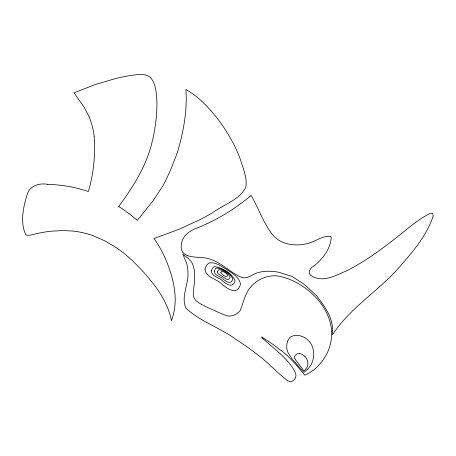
<?xml version="1.0" encoding="UTF-8"?>
<svg xmlns="http://www.w3.org/2000/svg" width="456" height="456" viewBox="0 0 456 456"><rect width="100%" height="100%" fill="white"/><g stroke="black" fill="none" stroke-linecap="round" stroke-linejoin="round"><path stroke-width="0.68" d="M261.966 337.052L272.762 344.252L283.398 352.277A101.956 101.956 0 0 1 287.901 356.227L296.503 365.136L304.711 375.208L308.353 373.401A43.89 43.89 0 0 0 317.729 366.424L322.671 360.719L326.553 354.392A48.005 48.005 0 0 0 331.102 340.655C336.391 309.846 305.167 279.841 276.364 275.794A31.242 31.242 0 0 0 270.545 276.079A32.336 32.336 0 0 0 264.833 277.436L262.958 278.131A31.202 31.202 0 0 0 254.191 283.529C245.67 290.147 244.074 301.063 240.249 310.376A8.772 8.772 0 0 1 239.332 311.596L236.191 314.053A17.271 17.271 0 0 1 233.985 315.125L230.103 316.076A8.738 8.738 0 0 1 228.57 316.048C221.411 314.349 214.953 310.45 208.147 307.726C202.532 304.659 193.806 302.106 193.213 294.547C193.714 284.242 196.758 273.229 192.238 263.38A14.626 14.626 0 0 0 191.115 261.539L187.621 257.857L182.936 254.362L186.47 262.804A30.586 30.586 0 0 1 187.125 265.278L187.678 268.345A31.504 31.504 0 0 1 187.952 271.833C188.869 283.888 180.901 296.354 185.763 307.948C199.842 321.503 219.621 327.459 235.353 338.962A297.546 297.546 0 0 1 240.58 342.382L248.97 348.213A274.01 274.01 0 0 1 255.257 352.876L261.043 357.441A200.144 200.144 0 0 1 264.982 360.747C272.209 366.767 278.565 373.795 286.094 379.443C291.629 384.978 298.304 378.298 295.1 372.096C287.753 357.817 273.691 348.697 262.2 337.953M287.713 341.02L289.332 338.198A8.054 8.054 0 0 1 290.711 336.876L294.046 335.496L298.703 335.525A18.04 18.04 0 0 1 305.788 338.306C310.542 341.379 313.175 346.93 313.665 352.454A20.828 20.828 0 0 1 311.425 363.996A20.862 20.862 0 0 1 307.486 369.32M118.72 206.425C130.365 190.79 141.103 174.181 147.926 155.821A125.731 125.731 0 0 0 151.398 144.877L152.977 138.362A213.334 213.334 0 0 0 154.772 129.151L156.528 115.801L156.978 104.846A105.627 105.627 0 0 0 156.522 95.657C155.752 89.285 155.023 82.069 150.201 77.332C144.643 72.8 136.857 74.761 130.393 75.536A199.449 199.449 0 0 0 125.981 76.312A195.538 195.538 0 0 0 115.528 78.563L95.361 84.52L73.986 92.796L84.32 107.491L89.176 116.901M47.629 184.287C39.136 182.85 29.338 185.666 27.018 195.037C23.245 207.4 20.001 222.3 25.667 234.452A3.135 3.135 0 0 0 27.103 235.267L29.651 235.279L34.149 234.241A111.241 111.241 0 0 1 37.7 233.404L39.028 233.119A127.663 127.663 0 0 1 51.653 231.163L62.666 230.554L72.293 231.004A86.526 86.526 0 0 1 92.437 235.461L104.914 240.899L115.248 246.987A122.772 122.772 0 0 1 125.269 254.368L132.884 261.077L141.656 269.986A205.827 205.827 0 0 1 152.013 282.156C161.076 293.407 168.674 306.255 171.405 320.608C176.962 306.455 175.799 290.637 171.65 276.279A139.086 139.086 0 0 0 169.062 268.025C165.431 257.572 160.472 247.545 153.997 238.556L179.316 229.18L199.694 219.758A282.007 282.007 0 0 0 212.006 213.1C222.836 204.841 239.366 200.133 245.79 187.382C247.431 177.834 243.162 168.486 240.409 159.543A141.143 141.143 0 0 0 233.261 143.241L228.872 135.329L223.508 126.945A171.376 171.376 0 0 0 217.176 118.275C208.346 107.149 198.366 96.507 185.894 89.45C187.365 109.702 183.802 130.017 178.279 149.448A116.793 116.793 0 0 1 176.438 154.977L170.903 169.182L165.5 180.958A94.819 94.819 0 0 1 162.872 185.917L152.954 200.896L137.284 220.436A151.648 151.648 0 0 0 118.702 206.448M299.324 353.56L301.308 354.044L303.474 355.258A12.055 12.055 0 0 1 305.001 356.586M294.793 358.199L295.106 359.003A9.793 9.793 0 0 0 296.263 360.781L303.987 370.922L305.993 368.893L307.327 366.624L307.863 364.378L307.68 361.711A10.733 10.733 0 0 0 305.041 356.552M94.147 136.429C95.481 154.96 93.674 173.679 88.361 191.52A136.994 136.994 0 0 0 47.629 184.378M94.17 136.424A54.515 54.515 0 0 0 92.716 127.976L91.77 124.425A81.715 81.715 0 0 0 89.165 116.907M262.143 337.999A1.168 1.168 0 0 1 261.938 337.047M299.318 353.617A4.406 4.406 0 0 0 294.964 355.902A3.152 3.152 0 0 0 294.81 358.194M307.492 369.332A28.842 28.842 0 0 1 303.81 372.341L291.629 358.336L287.713 352.055A15.008 15.008 0 0 1 287.764 341.042M332.555 330.589L332.487 334.801C349.159 309.054 375.938 292.552 396.56 270.351C410.862 253.981 426.303 236.938 433.2 215.945L432.647 213.522L430.156 213.436C415.177 220.841 403.161 232.965 389.737 242.723C376.308 253.12 362.292 262.884 347.107 270.562C336.859 274.911 324.381 282.406 313.209 276.792C305.879 273.856 309.915 267.894 314.982 265.221C323.144 258.33 330.475 248.605 331.244 237.684L330.566 236.396C321.622 235.347 313.819 243.071 304.91 244.08A39.655 39.655 0 0 1 293.008 244.712C286.459 244.045 279.688 242.028 275.008 237.16A38.954 38.954 0 0 1 272.238 234.264C263.186 222.574 258.529 208.181 251.148 195.459C234.92 208.905 216.851 220.214 197.197 227.92C190.579 230.457 183.614 234.709 181.801 242.068C177.43 259.589 196.222 256.249 206.813 258.238C220.248 261.071 229.465 272.357 241.794 277.505C247.42 279.237 252.025 274.489 257.053 272.899C262.918 270.978 269.228 270.967 275.304 271.685A42.841 42.841 0 0 1 279.163 272.38L291.971 276.393L302.305 282.999A87.888 87.888 0 0 1 305.708 285.661L316.789 295.944L323.891 305.64A83.511 83.511 0 0 1 325.795 308.746C329.876 315.301 332.669 322.768 332.555 330.589M204.995 269.154C205.485 277.567 216.953 278.867 221.998 284.168C226.592 288.243 236.254 295.237 239.822 286.146A4.976 4.976 0 0 0 240.358 283.427C238.876 276.775 232.075 273.201 226.934 269.564C221.701 266.674 216.298 262.211 209.971 262.844A4.839 4.839 0 0 0 207.48 264.28L205.952 266.612L204.995 269.154M211.242 270.881C211.567 276.513 219.25 277.385 222.631 280.936C225.709 283.666 232.178 288.352 234.572 282.264A3.334 3.334 0 0 0 234.931 280.44C231.574 272.99 222.488 267.689 214.576 266.652A3.243 3.243 0 0 0 212.906 267.615L211.242 270.881M214.234 271.269C214.491 275.663 220.482 276.342 223.115 279.112C225.52 281.244 230.565 284.897 232.429 280.149A2.599 2.599 0 0 0 232.714 278.724C230.092 272.916 223.007 268.778 216.834 267.974A2.531 2.531 0 0 0 215.534 268.726L214.234 271.269M217.461 271.896L217.597 272.979L218.401 273.891L226.666 279.323L228.376 279.494L229.835 277.932A1.767 1.767 0 0 0 230.029 276.963C228.245 273.013 223.429 270.197 219.228 269.65A1.721 1.721 0 0 0 218.344 270.163L217.461 271.896M220.795 272.574C221.798 274.227 225.669 278.006 227.481 275.834A0.952 0.952 0 0 0 227.584 275.31C226.621 273.178 224.021 271.662 221.753 271.366A0.929 0.929 0 0 0 221.274 271.639L220.795 272.574"/></g></svg>
